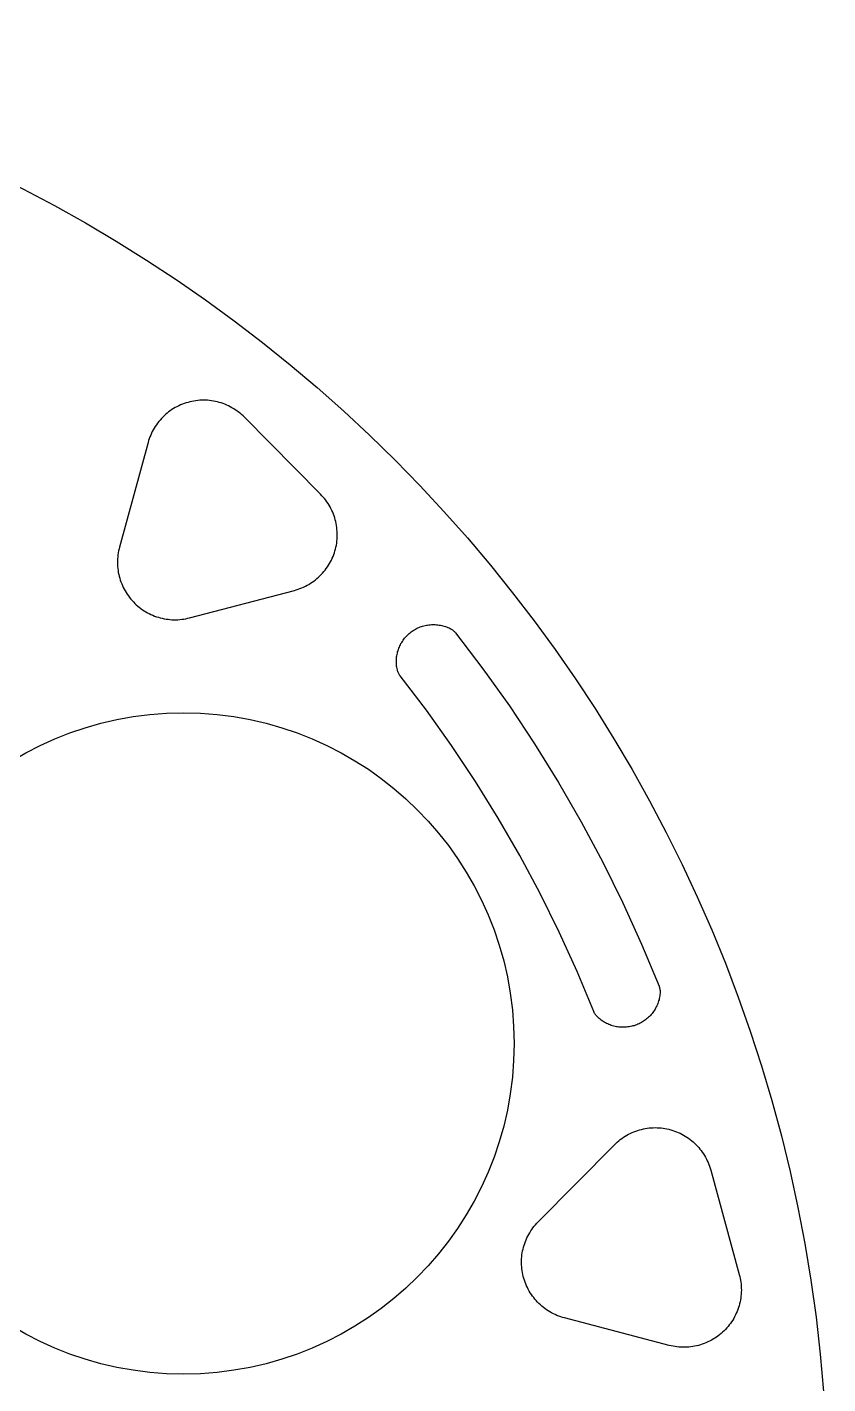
# Model space of a CAD drawing. Extents: x -4303 to -3459, y 4203 to 4583.
# Drawn here: x -4026.3 to -3923.4, y 4408.2 to 4582.6 of the extents above; entities that cross this region are included whole.
import ezdxf

# ---------------------------------------------------------------- set-up
doc = ezdxf.new("R2010")
doc.units = 0
doc.layers.add('DEFAULT', color=7, linetype='CONTINUOUS')

msp = doc.modelspace()

# ---------------------------------------------------------------- linework, layer by layer
at = {"layer": 'DEFAULT'}
for p, q in [((-4006.14, 4534.26), (-4006.37, 4534.17)), ((-4005.89, 4534.34), (-4006.14, 4534.26)), ((-4005.65, 4534.41), (-4005.89, 4534.34)), ((-4005.41, 4534.48), (-4005.65, 4534.41)), ((-4005.16, 4534.53), (-4005.41, 4534.48)), ((-4004.91, 4534.58), (-4005.16, 4534.53)), ((-4004.66, 4534.62), (-4004.91, 4534.58)), ((-4004.41, 4534.65), (-4004.66, 4534.62)), ((-4004.15, 4534.67), (-4004.41, 4534.65)), ((-4003.9, 4534.68), (-4004.15, 4534.67)), ((-4003.64, 4534.69), (-4003.9, 4534.68)), ((-4003.39, 4534.68), (-4003.64, 4534.69)), ((-4003.14, 4534.67), (-4003.39, 4534.68)), ((-4002.88, 4534.65), (-4003.14, 4534.67)), ((-4002.63, 4534.62), (-4002.88, 4534.65)), ((-4002.38, 4534.58), (-4002.63, 4534.62)), ((-4002.13, 4534.53), (-4002.38, 4534.58)), ((-4001.88, 4534.47), (-4002.13, 4534.53)), ((-4001.64, 4534.41), (-4001.88, 4534.47)), ((-4001.4, 4534.33), (-4001.64, 4534.41)), ((-4001.15, 4534.25), (-4001.4, 4534.33)), ((-4000.92, 4534.16), (-4001.15, 4534.25)), ((-4008.9, 4532.5), (-4009.08, 4532.32)), ((-4008.72, 4532.68), (-4008.9, 4532.5)), ((-4008.53, 4532.85), (-4008.72, 4532.68)), ((-4008.34, 4533.01), (-4008.53, 4532.85)), ((-4008.14, 4533.17), (-4008.34, 4533.01)), ((-4007.93, 4533.32), (-4008.14, 4533.17)), ((-4007.72, 4533.47), (-4007.93, 4533.32)), ((-4007.51, 4533.6), (-4007.72, 4533.47)), ((-4007.29, 4533.73), (-4007.51, 4533.6)), ((-4007.07, 4533.85), (-4007.29, 4533.73)), ((-4006.84, 4533.97), (-4007.07, 4533.85)), ((-4006.61, 4534.07), (-4006.84, 4533.97)), ((-4006.37, 4534.17), (-4006.61, 4534.07)), ((-4000.68, 4534.06), (-4000.92, 4534.16)), ((-4000.45, 4533.96), (-4000.68, 4534.06)), ((-4000.23, 4533.84), (-4000.45, 4533.96)), ((-4000, 4533.72), (-4000.23, 4533.84)), ((-3999.78, 4533.59), (-4000, 4533.72)), ((-3999.57, 4533.46), (-3999.78, 4533.59)), ((-3999.36, 4533.31), (-3999.57, 4533.46)), ((-3999.16, 4533.16), (-3999.36, 4533.31)), ((-3998.96, 4533.01), (-3999.16, 4533.16)), ((-3998.76, 4532.84), (-3998.96, 4533.01)), ((-3998.58, 4532.67), (-3998.76, 4532.84)), ((-3998.39, 4532.49), (-3998.58, 4532.67)), ((-3988.6, 4522.6), (-3998.39, 4532.49)), ((-4010.12, 4530.88), (-4010.24, 4530.66)), ((-4009.99, 4531.1), (-4010.12, 4530.88)), ((-4009.86, 4531.32), (-4009.99, 4531.1)), ((-4009.71, 4531.53), (-4009.86, 4531.32)), ((-4009.56, 4531.74), (-4009.71, 4531.53)), ((-4009.41, 4531.94), (-4009.56, 4531.74)), ((-4009.25, 4532.13), (-4009.41, 4531.94)), ((-4009.08, 4532.32), (-4009.25, 4532.13)), ((-4010.79, 4529.24), (-4014.46, 4515.81)), ((-4010.72, 4529.49), (-4010.79, 4529.24)), ((-4010.64, 4529.73), (-4010.72, 4529.49)), ((-4010.55, 4529.97), (-4010.64, 4529.73)), ((-4010.45, 4530.2), (-4010.55, 4529.97)), ((-4010.35, 4530.43), (-4010.45, 4530.2)), ((-4010.24, 4530.66), (-4010.35, 4530.43)), ((-3988.43, 4522.41), (-3988.6, 4522.6)), ((-3988.26, 4522.22), (-3988.43, 4522.41)), ((-3988.09, 4522.03), (-3988.26, 4522.22)), ((-3987.94, 4521.83), (-3988.09, 4522.03)), ((-3987.79, 4521.62), (-3987.94, 4521.83)), ((-3987.65, 4521.41), (-3987.79, 4521.62)), ((-3987.51, 4521.19), (-3987.65, 4521.41)), ((-3987.39, 4520.97), (-3987.51, 4521.19)), ((-3987.27, 4520.75), (-3987.39, 4520.97)), ((-3987.16, 4520.52), (-3987.27, 4520.75)), ((-3987.05, 4520.29), (-3987.16, 4520.52)), ((-3986.96, 4520.05), (-3987.05, 4520.29)), ((-3986.87, 4519.82), (-3986.96, 4520.05)), ((-3986.79, 4519.57), (-3986.87, 4519.82)), ((-3986.72, 4519.33), (-3986.79, 4519.57)), ((-3986.66, 4519.08), (-3986.72, 4519.33)), ((-3986.61, 4518.84), (-3986.66, 4519.08)), ((-3986.56, 4518.59), (-3986.61, 4518.84)), ((-3986.52, 4518.33), (-3986.56, 4518.59)), ((-3986.5, 4518.08), (-3986.52, 4518.33)), ((-3986.51, 4516.56), (-3986.49, 4516.81)), ((-3986.48, 4517.83), (-3986.5, 4518.08)), ((-3986.49, 4516.81), (-3986.47, 4517.07)), ((-3986.47, 4517.58), (-3986.48, 4517.83)), ((-3986.46, 4517.32), (-3986.47, 4517.58)), ((-3986.47, 4517.07), (-3986.46, 4517.32)), ((-4014.63, 4515.07), (-4014.66, 4514.82)), ((-4014.58, 4515.32), (-4014.63, 4515.07)), ((-4014.52, 4515.57), (-4014.58, 4515.32)), ((-4014.46, 4515.81), (-4014.52, 4515.57)), ((-3986.92, 4514.84), (-3986.84, 4515.08)), ((-3986.84, 4515.08), (-3986.76, 4515.32)), ((-3986.76, 4515.32), (-3986.69, 4515.56)), ((-3986.69, 4515.56), (-3986.63, 4515.81)), ((-3986.63, 4515.81), (-3986.58, 4516.06)), ((-3986.58, 4516.06), (-3986.54, 4516.31)), ((-3986.54, 4516.31), (-3986.51, 4516.56)), ((-4014.71, 4514.31), (-4014.72, 4514.06)), ((-4014.72, 4514.06), (-4014.72, 4513.81)), ((-4014.72, 4513.81), (-4014.72, 4513.55)), ((-4014.72, 4513.55), (-4014.7, 4513.3)), ((-4014.69, 4514.57), (-4014.71, 4514.31)), ((-4014.7, 4513.3), (-4014.68, 4513.04)), ((-4014.66, 4514.82), (-4014.69, 4514.57)), ((-3987.87, 4513.05), (-3987.73, 4513.26)), ((-3987.73, 4513.26), (-3987.59, 4513.47)), ((-3987.59, 4513.47), (-3987.46, 4513.69)), ((-3987.46, 4513.69), (-3987.33, 4513.91)), ((-3987.33, 4513.91), (-3987.22, 4514.14)), ((-3987.22, 4514.14), (-3987.11, 4514.37)), ((-3987.11, 4514.37), (-3987.01, 4514.6)), ((-3987.01, 4514.6), (-3986.92, 4514.84)), ((-4014.68, 4513.04), (-4014.65, 4512.79)), ((-4014.65, 4512.79), (-4014.61, 4512.54)), ((-4014.61, 4512.54), (-4014.56, 4512.29)), ((-4014.56, 4512.29), (-4014.5, 4512.05)), ((-4014.5, 4512.05), (-4014.43, 4511.8)), ((-4014.43, 4511.8), (-4014.36, 4511.56)), ((-4014.36, 4511.56), (-4014.27, 4511.32)), ((-3989.48, 4511.43), (-3989.28, 4511.59)), ((-3989.28, 4511.59), (-3989.08, 4511.75)), ((-3989.08, 4511.75), (-3988.89, 4511.92)), ((-3988.89, 4511.92), (-3988.7, 4512.09)), ((-3988.7, 4512.09), (-3988.52, 4512.27)), ((-3988.52, 4512.27), (-3988.35, 4512.46)), ((-3988.35, 4512.46), (-3988.19, 4512.65)), ((-3988.19, 4512.65), (-3988.03, 4512.85)), ((-3988.03, 4512.85), (-3987.87, 4513.05)), ((-4014.27, 4511.32), (-4014.18, 4511.08)), ((-4014.18, 4511.08), (-4014.08, 4510.85)), ((-4014.08, 4510.85), (-4013.98, 4510.62)), ((-4013.98, 4510.62), (-4013.86, 4510.39)), ((-4013.86, 4510.39), (-4013.74, 4510.17)), ((-4013.74, 4510.17), (-4013.61, 4509.95)), ((-4013.61, 4509.95), (-4013.47, 4509.74)), ((-4005.45, 4506.71), (-3991.98, 4510.24)), ((-3991.98, 4510.24), (-3991.74, 4510.31)), ((-3991.74, 4510.31), (-3991.5, 4510.38)), ((-3991.5, 4510.38), (-3991.26, 4510.47)), ((-3991.26, 4510.47), (-3991.02, 4510.56)), ((-3991.02, 4510.56), (-3990.79, 4510.66)), ((-3990.79, 4510.66), (-3990.56, 4510.77)), ((-3990.56, 4510.77), (-3990.33, 4510.89)), ((-3990.33, 4510.89), (-3990.11, 4511.01)), ((-3990.11, 4511.01), (-3989.9, 4511.15)), ((-3989.9, 4511.15), (-3989.68, 4511.29)), ((-3989.68, 4511.29), (-3989.48, 4511.43)), ((-4013.47, 4509.74), (-4013.32, 4509.53)), ((-4013.32, 4509.53), (-4013.17, 4509.33)), ((-4013.17, 4509.33), (-4013.01, 4509.13)), ((-4013.01, 4509.13), (-4012.85, 4508.94)), ((-4012.85, 4508.94), (-4012.67, 4508.75)), ((-4012.67, 4508.75), (-4012.5, 4508.57)), ((-4012.5, 4508.57), (-4012.31, 4508.39)), ((-4012.31, 4508.39), (-4012.12, 4508.23)), ((-4012.12, 4508.23), (-4011.92, 4508.07)), ((-4011.92, 4508.07), (-4011.72, 4507.91)), ((-4011.72, 4507.91), (-4011.52, 4507.76)), ((-4011.52, 4507.76), (-4011.3, 4507.62)), ((-4011.3, 4507.62), (-4011.09, 4507.49)), ((-4011.09, 4507.49), (-4010.87, 4507.37)), ((-4010.87, 4507.37), (-4010.64, 4507.25)), ((-4010.64, 4507.25), (-4010.41, 4507.14)), ((-4010.41, 4507.14), (-4010.18, 4507.04)), ((-4010.18, 4507.04), (-4009.94, 4506.94)), ((-4009.94, 4506.94), (-4009.7, 4506.86)), ((-4009.7, 4506.86), (-4009.46, 4506.78)), ((-4009.46, 4506.78), (-4009.22, 4506.71)), ((-4009.22, 4506.71), (-4008.97, 4506.65)), ((-4008.97, 4506.65), (-4008.72, 4506.6)), ((-4008.72, 4506.6), (-4008.47, 4506.55)), ((-4008.47, 4506.55), (-4008.22, 4506.52)), ((-4008.22, 4506.52), (-4007.97, 4506.49)), ((-4007.97, 4506.49), (-4007.72, 4506.47)), ((-4007.72, 4506.47), (-4007.46, 4506.47)), ((-4007.46, 4506.47), (-4007.21, 4506.46)), ((-4007.21, 4506.46), (-4006.95, 4506.47)), ((-4006.95, 4506.47), (-4006.7, 4506.49)), ((-4006.7, 4506.49), (-4006.45, 4506.52)), ((-4006.45, 4506.52), (-4006.2, 4506.55)), ((-4006.2, 4506.55), (-4005.95, 4506.59)), ((-4005.95, 4506.59), (-4005.7, 4506.65)), ((-4005.7, 4506.65), (-4005.45, 4506.71)), ((-3977.47, 4504.46), (-3977.35, 4504.58)), ((-3977.35, 4504.58), (-3977.22, 4504.69)), ((-3977.22, 4504.69), (-3977.1, 4504.79)), ((-3977.1, 4504.79), (-3976.97, 4504.9)), ((-3976.97, 4504.9), (-3976.83, 4504.99)), ((-3976.83, 4504.99), (-3976.69, 4505.09)), ((-3976.69, 4505.09), (-3976.55, 4505.17)), ((-3976.55, 4505.17), (-3976.41, 4505.26)), ((-3976.41, 4505.26), (-3976.26, 4505.34)), ((-3976.26, 4505.34), (-3976.11, 4505.41)), ((-3976.11, 4505.41), (-3975.96, 4505.48)), ((-3975.96, 4505.48), (-3975.81, 4505.54)), ((-3975.81, 4505.54), (-3975.65, 4505.59)), ((-3975.65, 4505.59), (-3975.49, 4505.65)), ((-3975.49, 4505.65), (-3975.34, 4505.69)), ((-3975.34, 4505.69), (-3975.17, 4505.73)), ((-3975.17, 4505.73), (-3975.01, 4505.77)), ((-3975.01, 4505.77), (-3974.85, 4505.79)), ((-3974.85, 4505.79), (-3974.68, 4505.82)), ((-3974.68, 4505.82), (-3974.52, 4505.83)), ((-3974.52, 4505.83), (-3974.35, 4505.85)), ((-3974.35, 4505.85), (-3974.19, 4505.85)), ((-3974.19, 4505.85), (-3974.02, 4505.85)), ((-3974.02, 4505.85), (-3973.86, 4505.85)), ((-3973.86, 4505.85), (-3973.69, 4505.83)), ((-3973.69, 4505.83), (-3973.52, 4505.82)), ((-3973.52, 4505.82), (-3973.36, 4505.79)), ((-3973.36, 4505.79), (-3973.2, 4505.77)), ((-3973.2, 4505.77), (-3973.03, 4505.73)), ((-3973.03, 4505.73), (-3972.87, 4505.69)), ((-3972.87, 4505.69), (-3972.71, 4505.65)), ((-3972.71, 4505.65), (-3972.56, 4505.59)), ((-3972.56, 4505.59), (-3972.4, 4505.54)), ((-3972.4, 4505.54), (-3972.25, 4505.47)), ((-3972.25, 4505.47), (-3972.09, 4505.41)), ((-3972.09, 4505.41), (-3971.95, 4505.33)), ((-3971.95, 4505.33), (-3971.89, 4505.3)), ((-3971.89, 4505.3), (-3971.83, 4505.27)), ((-3971.83, 4505.27), (-3971.77, 4505.24)), ((-3971.77, 4505.24), (-3971.72, 4505.2)), ((-3971.72, 4505.2), (-3971.66, 4505.16)), ((-3971.66, 4505.16), (-3971.61, 4505.12)), ((-3971.61, 4505.12), (-3971.56, 4505.08)), ((-3971.56, 4505.08), (-3971.51, 4505.03)), ((-3971.51, 4505.03), (-3971.46, 4504.99)), ((-3971.46, 4504.99), (-3971.41, 4504.94)), ((-3971.41, 4504.94), (-3971.37, 4504.89)), ((-3971.37, 4504.89), (-3971.32, 4504.84)), ((-3971.32, 4504.84), (-3971.28, 4504.79)), ((-3971.28, 4504.79), (-3967.73, 4500.14)), ((-3978.6, 4502.65), (-3978.55, 4502.8)), ((-3978.55, 4502.8), (-3978.48, 4502.96)), ((-3978.48, 4502.96), (-3978.42, 4503.11)), ((-3978.42, 4503.11), (-3978.34, 4503.26)), ((-3978.34, 4503.26), (-3978.27, 4503.4)), ((-3978.27, 4503.4), (-3978.18, 4503.55)), ((-3978.18, 4503.55), (-3978.09, 4503.69)), ((-3978.09, 4503.69), (-3978, 4503.83)), ((-3978, 4503.83), (-3977.9, 4503.96)), ((-3977.9, 4503.96), (-3977.8, 4504.09)), ((-3977.8, 4504.09), (-3977.69, 4504.22)), ((-3977.69, 4504.22), (-3977.58, 4504.34)), ((-3977.58, 4504.34), (-3977.47, 4504.46)), ((-3978.86, 4501.35), (-3978.85, 4501.51)), ((-3978.86, 4501.18), (-3978.86, 4501.35)), ((-3978.86, 4501.02), (-3978.86, 4501.18)), ((-3978.85, 4501.51), (-3978.83, 4501.68)), ((-3978.83, 4501.68), (-3978.8, 4501.84)), ((-3978.8, 4501.84), (-3978.78, 4502.01)), ((-3978.78, 4502.01), (-3978.74, 4502.17)), ((-3978.74, 4502.17), (-3978.7, 4502.33)), ((-3978.7, 4502.33), (-3978.65, 4502.49)), ((-3978.65, 4502.49), (-3978.6, 4502.65)), ((-3978.86, 4500.85), (-3978.86, 4501.02)), ((-3978.85, 4500.69), (-3978.86, 4500.85)), ((-3978.83, 4500.52), (-3978.85, 4500.69)), ((-3978.81, 4500.36), (-3978.83, 4500.52)), ((-3978.78, 4500.19), (-3978.81, 4500.36)), ((-3978.74, 4500.03), (-3978.78, 4500.19)), ((-3978.73, 4499.96), (-3978.74, 4500.03)), ((-3978.71, 4499.9), (-3978.73, 4499.96)), ((-3978.69, 4499.83), (-3978.71, 4499.9)), ((-3978.67, 4499.77), (-3978.69, 4499.83)), ((-3978.64, 4499.71), (-3978.67, 4499.77)), ((-3978.61, 4499.64), (-3978.64, 4499.71)), ((-3978.58, 4499.58), (-3978.61, 4499.64)), ((-3978.55, 4499.52), (-3978.58, 4499.58)), ((-3978.52, 4499.46), (-3978.55, 4499.52)), ((-3978.48, 4499.4), (-3978.52, 4499.46)), ((-3978.45, 4499.35), (-3978.48, 4499.4)), ((-3978.41, 4499.29), (-3978.45, 4499.35)), ((-3967.73, 4500.14), (-3964.34, 4495.38)), ((-3978.36, 4499.24), (-3978.41, 4499.29)), ((-3975, 4494.83), (-3978.36, 4499.24)), ((-3971.77, 4490.31), (-3975, 4494.83)), ((-3964.34, 4495.38), (-3961.1, 4490.52)), ((-3968.7, 4485.69), (-3971.77, 4490.31)), ((-3961.1, 4490.52), (-3958.02, 4485.55)), ((-3965.77, 4480.98), (-3968.7, 4485.69)), ((-3958.02, 4485.55), (-3955.1, 4480.48)), ((-3963, 4476.17), (-3965.77, 4480.98)), ((-3955.1, 4480.48), (-3952.34, 4475.32)), ((-3960.39, 4471.28), (-3963, 4476.17)), ((-3952.34, 4475.32), (-3949.76, 4470.08)), ((-3957.93, 4466.31), (-3960.39, 4471.28)), ((-3949.76, 4470.08), (-3947.34, 4464.75)), ((-3955.63, 4461.26), (-3957.93, 4466.31)), ((-3947.34, 4464.75), (-3945.1, 4459.35)), ((-3953.5, 4456.13), (-3955.63, 4461.26)), ((-3945.1, 4459.35), (-3945.07, 4459.29)), ((-3945.07, 4459.29), (-3945.05, 4459.23)), ((-3945.05, 4459.23), (-3945.03, 4459.16)), ((-3945.15, 4457.47), (-3945.2, 4457.31)), ((-3945.1, 4457.63), (-3945.15, 4457.47)), ((-3945.06, 4457.79), (-3945.1, 4457.63)), ((-3945.03, 4457.96), (-3945.06, 4457.79)), ((-3945.03, 4459.16), (-3945.02, 4459.1)), ((-3945, 4458.12), (-3945.03, 4457.96)), ((-3945.02, 4459.1), (-3945, 4459.04)), ((-3945, 4459.04), (-3944.99, 4458.97)), ((-3944.98, 4458.29), (-3945, 4458.12)), ((-3944.99, 4458.97), (-3944.98, 4458.91)), ((-3944.98, 4458.91), (-3944.97, 4458.84)), ((-3944.96, 4458.45), (-3944.98, 4458.29)), ((-3944.97, 4458.84), (-3944.96, 4458.78)), ((-3944.96, 4458.78), (-3944.96, 4458.71)), ((-3944.96, 4458.71), (-3944.96, 4458.65)), ((-3944.96, 4458.65), (-3944.96, 4458.58)), ((-3944.96, 4458.58), (-3944.96, 4458.52)), ((-3944.96, 4458.52), (-3944.96, 4458.45)), ((-3953.48, 4456.07), (-3953.5, 4456.13)), ((-3953.45, 4456.01), (-3953.48, 4456.07)), ((-3953.42, 4455.94), (-3953.45, 4456.01)), ((-3953.38, 4455.88), (-3953.42, 4455.94)), ((-3953.35, 4455.82), (-3953.38, 4455.88)), ((-3953.31, 4455.77), (-3953.35, 4455.82)), ((-3953.27, 4455.71), (-3953.31, 4455.77)), ((-3953.23, 4455.65), (-3953.27, 4455.71)), ((-3946.1, 4455.74), (-3946.21, 4455.61)), ((-3945.99, 4455.86), (-3946.1, 4455.74)), ((-3945.89, 4456), (-3945.99, 4455.86)), ((-3945.79, 4456.13), (-3945.89, 4456)), ((-3945.7, 4456.27), (-3945.79, 4456.13)), ((-3945.61, 4456.41), (-3945.7, 4456.27)), ((-3945.53, 4456.55), (-3945.61, 4456.41)), ((-3945.45, 4456.7), (-3945.53, 4456.55)), ((-3945.38, 4456.85), (-3945.45, 4456.7)), ((-3945.31, 4457), (-3945.38, 4456.85)), ((-3945.25, 4457.16), (-3945.31, 4457)), ((-3945.2, 4457.31), (-3945.25, 4457.16)), ((-3953.19, 4455.6), (-3953.23, 4455.65)), ((-3953.14, 4455.55), (-3953.19, 4455.6)), ((-3953.1, 4455.5), (-3953.14, 4455.55)), ((-3953.05, 4455.45), (-3953.1, 4455.5)), ((-3952.93, 4455.33), (-3953.05, 4455.45)), ((-3952.8, 4455.22), (-3952.93, 4455.33)), ((-3952.68, 4455.12), (-3952.8, 4455.22)), ((-3952.55, 4455.01), (-3952.68, 4455.12)), ((-3952.41, 4454.92), (-3952.55, 4455.01)), ((-3952.27, 4454.83), (-3952.41, 4454.92)), ((-3952.13, 4454.74), (-3952.27, 4454.83)), ((-3951.99, 4454.66), (-3952.13, 4454.74)), ((-3951.84, 4454.58), (-3951.99, 4454.66)), ((-3951.69, 4454.51), (-3951.84, 4454.58)), ((-3951.54, 4454.44), (-3951.69, 4454.51)), ((-3951.38, 4454.38), (-3951.54, 4454.44)), ((-3951.23, 4454.33), (-3951.38, 4454.38)), ((-3951.07, 4454.27), (-3951.23, 4454.33)), ((-3950.91, 4454.23), (-3951.07, 4454.27)), ((-3950.75, 4454.19), (-3950.91, 4454.23)), ((-3950.58, 4454.16), (-3950.75, 4454.19)), ((-3950.42, 4454.13), (-3950.58, 4454.16)), ((-3950.26, 4454.11), (-3950.42, 4454.13)), ((-3950.09, 4454.09), (-3950.26, 4454.11)), ((-3949.92, 4454.08), (-3950.09, 4454.09)), ((-3949.76, 4454.08), (-3949.92, 4454.08)), ((-3949.59, 4454.08), (-3949.76, 4454.08)), ((-3949.43, 4454.08), (-3949.59, 4454.08)), ((-3949.26, 4454.1), (-3949.43, 4454.08)), ((-3949.1, 4454.12), (-3949.26, 4454.1)), ((-3948.93, 4454.14), (-3949.1, 4454.12)), ((-3948.77, 4454.17), (-3948.93, 4454.14)), ((-3948.61, 4454.21), (-3948.77, 4454.17)), ((-3948.45, 4454.25), (-3948.61, 4454.21)), ((-3948.29, 4454.29), (-3948.45, 4454.25)), ((-3948.13, 4454.35), (-3948.29, 4454.29)), ((-3947.97, 4454.4), (-3948.13, 4454.35)), ((-3947.82, 4454.47), (-3947.97, 4454.4)), ((-3947.67, 4454.54), (-3947.82, 4454.47)), ((-3947.52, 4454.61), (-3947.67, 4454.54)), ((-3947.37, 4454.69), (-3947.52, 4454.61)), ((-3947.23, 4454.77), (-3947.37, 4454.69)), ((-3947.09, 4454.86), (-3947.23, 4454.77)), ((-3946.95, 4454.96), (-3947.09, 4454.86)), ((-3946.82, 4455.05), (-3946.95, 4454.96)), ((-3946.69, 4455.16), (-3946.82, 4455.05)), ((-3946.56, 4455.26), (-3946.69, 4455.16)), ((-3946.44, 4455.38), (-3946.56, 4455.26)), ((-3946.32, 4455.49), (-3946.44, 4455.38)), ((-3946.21, 4455.61), (-3946.32, 4455.49)), ((-3949.67, 4439.95), (-3949.46, 4440.08)), ((-3949.46, 4440.08), (-3949.24, 4440.21)), ((-3949.24, 4440.21), (-3949.01, 4440.33)), ((-3949.01, 4440.33), (-3948.79, 4440.45)), ((-3948.79, 4440.45), (-3948.56, 4440.55)), ((-3948.56, 4440.55), (-3948.32, 4440.65)), ((-3948.32, 4440.65), (-3948.08, 4440.74)), ((-3948.08, 4440.74), (-3947.84, 4440.82)), ((-3947.84, 4440.82), (-3947.6, 4440.9)), ((-3947.6, 4440.9), (-3947.35, 4440.96)), ((-3947.35, 4440.96), (-3947.11, 4441.02)), ((-3947.11, 4441.02), (-3946.86, 4441.07)), ((-3946.86, 4441.07), (-3946.61, 4441.11)), ((-3946.61, 4441.11), (-3946.35, 4441.14)), ((-3946.35, 4441.14), (-3946.1, 4441.16)), ((-3946.1, 4441.16), (-3945.85, 4441.17)), ((-3945.85, 4441.17), (-3945.59, 4441.18)), ((-3945.59, 4441.18), (-3945.34, 4441.17)), ((-3945.34, 4441.17), (-3945.09, 4441.16)), ((-3945.09, 4441.16), (-3944.83, 4441.14)), ((-3944.83, 4441.14), (-3944.58, 4441.11)), ((-3944.58, 4441.11), (-3944.33, 4441.07)), ((-3944.33, 4441.07), (-3944.08, 4441.02)), ((-3944.08, 4441.02), (-3943.83, 4440.97)), ((-3943.83, 4440.97), (-3943.59, 4440.9)), ((-3943.59, 4440.9), (-3943.34, 4440.83)), ((-3943.34, 4440.83), (-3943.1, 4440.75)), ((-3943.1, 4440.75), (-3942.87, 4440.66)), ((-3942.87, 4440.66), (-3942.63, 4440.56)), ((-3942.63, 4440.56), (-3942.4, 4440.46)), ((-3942.4, 4440.46), (-3942.17, 4440.34)), ((-3942.17, 4440.34), (-3941.95, 4440.22)), ((-3941.95, 4440.22), (-3941.73, 4440.09)), ((-3941.73, 4440.09), (-3941.52, 4439.96)), ((-3960.64, 4429.09), (-3950.84, 4438.98)), ((-3950.84, 4438.98), (-3950.66, 4439.16)), ((-3950.66, 4439.16), (-3950.48, 4439.33)), ((-3950.48, 4439.33), (-3950.28, 4439.5)), ((-3950.28, 4439.5), (-3950.08, 4439.65)), ((-3950.08, 4439.65), (-3949.88, 4439.8)), ((-3949.88, 4439.8), (-3949.67, 4439.95)), ((-3941.52, 4439.96), (-3941.31, 4439.81)), ((-3941.31, 4439.81), (-3941.1, 4439.66)), ((-3941.1, 4439.66), (-3940.9, 4439.5)), ((-3940.9, 4439.5), (-3940.71, 4439.34)), ((-3940.71, 4439.34), (-3940.52, 4439.17)), ((-3940.52, 4439.17), (-3940.34, 4438.99)), ((-3940.34, 4438.99), (-3940.16, 4438.81)), ((-3940.16, 4438.81), (-3939.99, 4438.62)), ((-3939.99, 4438.62), (-3939.83, 4438.43)), ((-3939.83, 4438.43), (-3939.67, 4438.23)), ((-3939.67, 4438.23), (-3939.53, 4438.02)), ((-3939.53, 4438.02), (-3939.38, 4437.81)), ((-3939.38, 4437.81), (-3939.25, 4437.59)), ((-3939.25, 4437.59), (-3939.12, 4437.37)), ((-3939.12, 4437.37), (-3939, 4437.15)), ((-3939, 4437.15), (-3938.89, 4436.92)), ((-3938.89, 4436.92), (-3938.79, 4436.69)), ((-3938.79, 4436.69), (-3938.69, 4436.46)), ((-3938.69, 4436.46), (-3938.6, 4436.22)), ((-3938.6, 4436.22), (-3938.52, 4435.98)), ((-3938.52, 4435.98), (-3938.45, 4435.73)), ((-3938.45, 4435.73), (-3934.78, 4422.3)), ((-3961.72, 4427.68), (-3961.59, 4427.9)), ((-3961.59, 4427.9), (-3961.45, 4428.11)), ((-3961.45, 4428.11), (-3961.3, 4428.32)), ((-3961.3, 4428.32), (-3961.14, 4428.52)), ((-3961.14, 4428.52), (-3960.98, 4428.71)), ((-3960.98, 4428.71), (-3960.81, 4428.9)), ((-3960.81, 4428.9), (-3960.64, 4429.09)), ((-3962.52, 4425.82), (-3962.45, 4426.06)), ((-3962.45, 4426.06), (-3962.37, 4426.31)), ((-3962.37, 4426.31), (-3962.28, 4426.54)), ((-3962.28, 4426.54), (-3962.18, 4426.78)), ((-3962.18, 4426.78), (-3962.08, 4427.01)), ((-3962.08, 4427.01), (-3961.97, 4427.24)), ((-3961.97, 4427.24), (-3961.85, 4427.46)), ((-3961.85, 4427.46), (-3961.72, 4427.68)), ((-3962.77, 4424.07), (-3962.76, 4424.32)), ((-3962.76, 4424.32), (-3962.74, 4424.57)), ((-3962.74, 4424.57), (-3962.72, 4424.82)), ((-3962.72, 4424.82), (-3962.68, 4425.08)), ((-3962.68, 4425.08), (-3962.63, 4425.33)), ((-3962.63, 4425.33), (-3962.58, 4425.57)), ((-3962.58, 4425.57), (-3962.52, 4425.82)), ((-3962.78, 4423.81), (-3962.77, 4424.07)), ((-3962.77, 4423.56), (-3962.78, 4423.81)), ((-3962.75, 4423.3), (-3962.77, 4423.56)), ((-3962.73, 4423.05), (-3962.75, 4423.3)), ((-3962.7, 4422.8), (-3962.73, 4423.05)), ((-3962.65, 4422.55), (-3962.7, 4422.8)), ((-3962.6, 4422.3), (-3962.65, 4422.55)), ((-3962.55, 4422.05), (-3962.6, 4422.3)), ((-3962.48, 4421.81), (-3962.55, 4422.05)), ((-3962.4, 4421.57), (-3962.48, 4421.81)), ((-3962.32, 4421.33), (-3962.4, 4421.57)), ((-3962.23, 4421.09), (-3962.32, 4421.33)), ((-3962.13, 4420.86), (-3962.23, 4421.09)), ((-3962.02, 4420.63), (-3962.13, 4420.86)), ((-3934.78, 4422.3), (-3934.71, 4422.06)), ((-3934.71, 4422.06), (-3934.66, 4421.81)), ((-3934.66, 4421.81), (-3934.61, 4421.56)), ((-3934.61, 4421.56), (-3934.58, 4421.31)), ((-3934.58, 4421.31), (-3934.55, 4421.06)), ((-3934.55, 4421.06), (-3934.53, 4420.8)), ((-3961.9, 4420.4), (-3962.02, 4420.63)), ((-3961.78, 4420.18), (-3961.9, 4420.4)), ((-3961.65, 4419.96), (-3961.78, 4420.18)), ((-3961.51, 4419.75), (-3961.65, 4419.96)), ((-3961.37, 4419.54), (-3961.51, 4419.75)), ((-3961.21, 4419.34), (-3961.37, 4419.54)), ((-3961.05, 4419.14), (-3961.21, 4419.34)), ((-3960.89, 4418.95), (-3961.05, 4419.14)), ((-3934.59, 4419.28), (-3934.63, 4419.03)), ((-3934.56, 4419.53), (-3934.59, 4419.28)), ((-3934.54, 4419.79), (-3934.56, 4419.53)), ((-3934.52, 4420.04), (-3934.54, 4419.79)), ((-3934.53, 4420.8), (-3934.52, 4420.55)), ((-3934.52, 4420.55), (-3934.51, 4420.3)), ((-3934.51, 4420.3), (-3934.52, 4420.04)), ((-3960.71, 4418.76), (-3960.89, 4418.95)), ((-3960.54, 4418.58), (-3960.71, 4418.76)), ((-3960.35, 4418.41), (-3960.54, 4418.58)), ((-3960.16, 4418.24), (-3960.35, 4418.41)), ((-3959.96, 4418.08), (-3960.16, 4418.24)), ((-3959.76, 4417.92), (-3959.96, 4418.08)), ((-3959.55, 4417.78), (-3959.76, 4417.92)), ((-3959.34, 4417.64), (-3959.55, 4417.78)), ((-3959.13, 4417.5), (-3959.34, 4417.64)), ((-3958.9, 4417.38), (-3959.13, 4417.5)), ((-3958.68, 4417.26), (-3958.9, 4417.38)), ((-3935.16, 4417.34), (-3935.26, 4417.11)), ((-3935.06, 4417.57), (-3935.16, 4417.34)), ((-3934.96, 4417.81), (-3935.06, 4417.57)), ((-3934.88, 4418.05), (-3934.96, 4417.81)), ((-3934.81, 4418.29), (-3934.88, 4418.05)), ((-3934.74, 4418.54), (-3934.81, 4418.29)), ((-3934.68, 4418.78), (-3934.74, 4418.54)), ((-3934.63, 4419.03), (-3934.68, 4418.78)), ((-3958.45, 4417.15), (-3958.68, 4417.26)), ((-3958.22, 4417.05), (-3958.45, 4417.15)), ((-3957.98, 4416.96), (-3958.22, 4417.05)), ((-3957.74, 4416.87), (-3957.98, 4416.96)), ((-3957.5, 4416.8), (-3957.74, 4416.87)), ((-3957.25, 4416.73), (-3957.5, 4416.8)), ((-3943.79, 4413.2), (-3957.25, 4416.73)), ((-3936.23, 4415.62), (-3936.39, 4415.43)), ((-3936.07, 4415.82), (-3936.23, 4415.62)), ((-3935.91, 4416.02), (-3936.07, 4415.82)), ((-3935.77, 4416.23), (-3935.91, 4416.02)), ((-3935.63, 4416.44), (-3935.77, 4416.23)), ((-3935.5, 4416.66), (-3935.63, 4416.44)), ((-3935.38, 4416.88), (-3935.5, 4416.66)), ((-3935.26, 4417.11), (-3935.38, 4416.88)), ((-3938.37, 4413.86), (-3938.6, 4413.74)), ((-3938.15, 4413.98), (-3938.37, 4413.86)), ((-3937.93, 4414.11), (-3938.15, 4413.98)), ((-3937.72, 4414.25), (-3937.93, 4414.11)), ((-3937.52, 4414.4), (-3937.72, 4414.25)), ((-3937.31, 4414.56), (-3937.52, 4414.4)), ((-3937.12, 4414.72), (-3937.31, 4414.56)), ((-3936.93, 4414.88), (-3937.12, 4414.72)), ((-3936.74, 4415.06), (-3936.93, 4414.88)), ((-3936.56, 4415.24), (-3936.74, 4415.06)), ((-3936.39, 4415.43), (-3936.56, 4415.24)), ((-3943.54, 4413.14), (-3943.79, 4413.2)), ((-3943.29, 4413.08), (-3943.54, 4413.14)), ((-3943.04, 4413.04), (-3943.29, 4413.08)), ((-3942.79, 4413.01), (-3943.04, 4413.04)), ((-3942.54, 4412.98), (-3942.79, 4413.01)), ((-3942.28, 4412.96), (-3942.54, 4412.98)), ((-3942.03, 4412.95), (-3942.28, 4412.96)), ((-3941.78, 4412.96), (-3942.03, 4412.95)), ((-3941.52, 4412.96), (-3941.78, 4412.96)), ((-3941.27, 4412.98), (-3941.52, 4412.96)), ((-3941.02, 4413.01), (-3941.27, 4412.98)), ((-3940.77, 4413.04), (-3941.02, 4413.01)), ((-3940.52, 4413.09), (-3940.77, 4413.04)), ((-3940.27, 4413.14), (-3940.52, 4413.09)), ((-3940.02, 4413.2), (-3940.27, 4413.14)), ((-3939.78, 4413.27), (-3940.02, 4413.2)), ((-3939.53, 4413.35), (-3939.78, 4413.27)), ((-3939.29, 4413.43), (-3939.53, 4413.35)), ((-3939.06, 4413.53), (-3939.29, 4413.43)), ((-3938.83, 4413.63), (-3939.06, 4413.53)), ((-3938.6, 4413.74), (-3938.83, 4413.63))]:
    msp.add_line(p, q, dxfattribs=at)
for centre, radius in [((-4113.39, 4392.64), 190), ((-4006.23, 4452), 42.5)]:
    msp.add_circle(centre, radius, dxfattribs=at)

doc.saveas('drawing.dxf')
